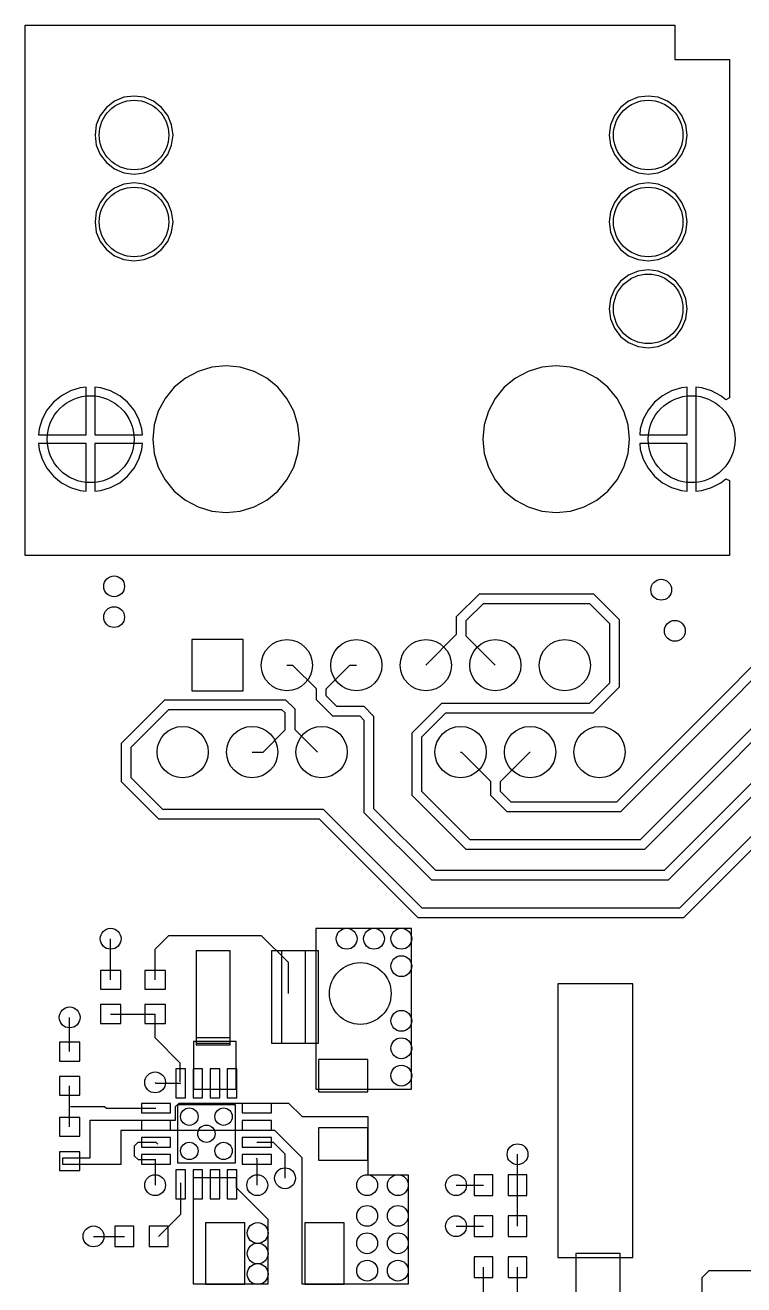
# Model space of a CAD drawing. Extents: x 1 to 15.9, y 0.4 to 4.
# Drawn here: x 1.043 to 1.871, y 2.507 to 3.957 of the extents above; entities that cross this region are included whole.
import ezdxf

# ---------------------------------------------------------------- set-up
doc = ezdxf.new("R2010")
doc.units = 0
doc.layers.get('0').update_dxf_attribs({"linetype": 'CONTINUOUS'})
doc.layers.add('gtl', color=1, linetype='CONTINUOUS')

# ---------------------------------------------------------------- blocks, each defined once
blk = doc.blocks.new('D15')
blk.add_lwpolyline([(-0.01085, -0.0118), (0.01085, -0.0118), (0.01085, 0.0118), (-0.01085, 0.0118)], close=True)
blk = doc.blocks.new('D18')
blk.add_lwpolyline([(-0.0118, -0.01085), (0.0118, -0.01085), (0.0118, 0.01085), (-0.0118, 0.01085)], close=True)
blk = doc.blocks.new('D21')
blk.add_lwpolyline([(-0.03345, -0.03345), (0.03345, -0.03345), (0.03345, 0.03345), (-0.03345, 0.03345)], close=True)
blk = doc.blocks.new('D22')
blk.add_lwpolyline([(-0.0055, -0.01675), (0.0055, -0.01675), (0.0055, 0.01675), (-0.0055, 0.01675)], close=True)
blk = doc.blocks.new('D23')
blk.add_lwpolyline([(-0.01675, -0.0055), (0.01675, -0.0055), (0.01675, 0.0055), (-0.01675, 0.0055)], close=True)
blk = doc.blocks.new('D24')
blk.add_lwpolyline([(-0.02855, -0.0187), (0.02855, -0.0187), (0.02855, 0.0187), (-0.02855, 0.0187)], close=True)
blk = doc.blocks.new('D25')
blk.add_lwpolyline([(-0.0197, -0.05315), (0.0197, -0.05315), (0.0197, 0.05315), (-0.0197, 0.05315)], close=True)
blk = doc.blocks.new('D28')
blk.add_lwpolyline([(-0.02265, -0.03545), (0.02265, -0.03545), (0.02265, 0.03545), (-0.02265, 0.03545)], close=True)
blk = doc.blocks.new('D56')
blk.add_lwpolyline([(-0.0433, -0.1575), (0.0433, -0.1575), (0.0433, 0.1575), (-0.0433, 0.1575)], close=True)
blk = doc.blocks.new('D91')
blk.add_lwpolyline([(-0.0197, -0.00395), (0.0197, -0.00395), (0.0197, 0.00395), (-0.0197, 0.00395)], close=True)
blk = doc.blocks.new('D93')
blk.add_lwpolyline([(-0.02115, -0.05315), (0.02115, -0.05315), (0.02115, 0.05315), (-0.02115, 0.05315)], close=True)
blk = doc.blocks.new('D94')
blk.add_lwpolyline([(-0.0551, -0.0925), (0.0551, -0.0925), (0.0551, 0.0925), (-0.0551, 0.0925)], close=True)
blk = doc.blocks.new('D96')
blk.add_lwpolyline([(-0.0256, -0.04135), (0.0256, -0.04135), (0.0256, 0.04135), (-0.0256, 0.04135)], close=True)
blk = doc.blocks.new('D103')
blk.add_lwpolyline([(-0.0246, -0.02755), (0.0246, -0.02755), (0.0246, 0.02755), (-0.0246, 0.02755)], close=True)
blk = doc.blocks.new('D113')
blk.add_circle((0, 0), 0.0355)
blk = doc.blocks.new('D115')
blk.add_circle((0, 0), 0.0295)
blk = doc.blocks.new('D116')
blk.add_circle((0, 0), 0.05)
blk = doc.blocks.new('D117')
blk.add_lwpolyline([(-0.0295, -0.0295), (0.0295, -0.0295), (0.0295, 0.0295), (-0.0295, 0.0295)], close=True)
blk = doc.blocks.new('D118')
blk.add_circle((0, 0), 0.04)
blk = doc.blocks.new('D120')
blk.add_circle((0, 0), 0.012)
blk = doc.blocks.new('D122')
blk.add_circle((0, 0), 0.01)

msp = doc.modelspace()

# ---------------------------------------------------------------- linework, layer by layer
at = {"layer": 'gtl', "color": 1}
for points in [[(1.7913, 3.9173), (1.8543, 3.9173), (1.8543, 3.5279), (1.8498, 3.5257), (1.8441, 3.5304), (1.8336, 3.536), (1.8223, 3.5394), (1.8156, 3.5401), (1.8156, 3.4803), (1.8156, 3.4205), (1.8223, 3.4212), (1.8336, 3.4246), (1.8441, 3.4302), (1.8498, 3.4349), (1.8543, 3.4328), (1.8543, 3.3465), (1.0433, 3.3465), (1.0433, 3.9567), (1.7913, 3.9567), (1.7913, 3.9173)], [(1.1686, 3.8752), (1.1569, 3.8737), (1.1461, 3.8692), (1.1368, 3.8621), (1.1297, 3.8528), (1.1252, 3.8419), (1.1237, 3.8303), (1.1252, 3.8187), (1.1297, 3.8079), (1.1368, 3.7986), (1.1461, 3.7914), (1.1569, 3.787), (1.1686, 3.7854), (1.1802, 3.787), (1.191, 3.7914), (1.2003, 3.7986), (1.2074, 3.8079), (1.2119, 3.8187), (1.2135, 3.8303), (1.2119, 3.8419), (1.2074, 3.8528), (1.2003, 3.8621), (1.191, 3.8692), (1.1802, 3.8737), (1.1686, 3.8752)], [(1.7606, 3.8752), (1.749, 3.8737), (1.7381, 3.8692), (1.7288, 3.8621), (1.7217, 3.8528), (1.7172, 3.8419), (1.7157, 3.8303), (1.7172, 3.8187), (1.7217, 3.8079), (1.7288, 3.7986), (1.7381, 3.7914), (1.749, 3.787), (1.7606, 3.7854), (1.7722, 3.787), (1.783, 3.7914), (1.7923, 3.7986), (1.7994, 3.8079), (1.8039, 3.8187), (1.8055, 3.8303), (1.8039, 3.8419), (1.7994, 3.8528), (1.7923, 3.8621), (1.783, 3.8692), (1.7722, 3.8737), (1.7606, 3.8752)], [(1.1686, 3.7752), (1.1569, 3.7737), (1.1461, 3.7692), (1.1368, 3.7621), (1.1297, 3.7528), (1.1252, 3.7419), (1.1237, 3.7303), (1.1252, 3.7187), (1.1297, 3.7079), (1.1368, 3.6986), (1.1461, 3.6914), (1.1569, 3.687), (1.1686, 3.6854), (1.1802, 3.687), (1.191, 3.6914), (1.2003, 3.6986), (1.2074, 3.7079), (1.2119, 3.7187), (1.2135, 3.7303), (1.2119, 3.7419), (1.2074, 3.7528), (1.2003, 3.7621), (1.191, 3.7692), (1.1802, 3.7737), (1.1686, 3.7752)], [(1.7606, 3.7752), (1.749, 3.7737), (1.7381, 3.7692), (1.7288, 3.7621), (1.7217, 3.7528), (1.7172, 3.7419), (1.7157, 3.7303), (1.7172, 3.7187), (1.7217, 3.7079), (1.7288, 3.6986), (1.7381, 3.6914), (1.749, 3.687), (1.7606, 3.6854), (1.7722, 3.687), (1.783, 3.6914), (1.7923, 3.6986), (1.7994, 3.7079), (1.8039, 3.7187), (1.8055, 3.7303), (1.8039, 3.7419), (1.7994, 3.7528), (1.7923, 3.7621), (1.783, 3.7692), (1.7722, 3.7737), (1.7606, 3.7752)], [(1.7606, 3.6752), (1.749, 3.6737), (1.7381, 3.6692), (1.7288, 3.6621), (1.7217, 3.6528), (1.7172, 3.6419), (1.7157, 3.6303), (1.7172, 3.6187), (1.7217, 3.6079), (1.7288, 3.5986), (1.7381, 3.5914), (1.749, 3.587), (1.7606, 3.5854), (1.7722, 3.587), (1.783, 3.5914), (1.7923, 3.5986), (1.7994, 3.6079), (1.8039, 3.6187), (1.8055, 3.6303), (1.8039, 3.6419), (1.7994, 3.6528), (1.7923, 3.6621), (1.783, 3.6692), (1.7722, 3.6737), (1.7606, 3.6752)], [(1.2746, 3.5647), (1.2581, 3.5631), (1.2423, 3.5583), (1.2277, 3.5505), (1.2149, 3.54), (1.2044, 3.5272), (1.1966, 3.5126), (1.1918, 3.4968), (1.1902, 3.4803), (1.1918, 3.4638), (1.1966, 3.448), (1.2044, 3.4334), (1.2149, 3.4206), (1.2277, 3.4101), (1.2423, 3.4023), (1.2581, 3.3975), (1.2746, 3.3959), (1.291, 3.3975), (1.3069, 3.4023), (1.3215, 3.4101), (1.3343, 3.4206), (1.3447, 3.4334), (1.3525, 3.448), (1.3574, 3.4638), (1.359, 3.4803), (1.3574, 3.4968), (1.3525, 3.5126), (1.3447, 3.5272), (1.3343, 3.54), (1.3215, 3.5505), (1.3069, 3.5583), (1.291, 3.5631), (1.2746, 3.5647)], [(1.6546, 3.5647), (1.6381, 3.5631), (1.6223, 3.5583), (1.6077, 3.5505), (1.5949, 3.54), (1.5844, 3.5272), (1.5766, 3.5126), (1.5718, 3.4968), (1.5702, 3.4803), (1.5718, 3.4638), (1.5766, 3.448), (1.5844, 3.4334), (1.5949, 3.4206), (1.6077, 3.4101), (1.6223, 3.4023), (1.6381, 3.3975), (1.6546, 3.3959), (1.671, 3.3975), (1.6869, 3.4023), (1.7015, 3.4101), (1.7143, 3.4206), (1.7247, 3.4334), (1.7325, 3.448), (1.7374, 3.4638), (1.739, 3.4803), (1.7374, 3.4968), (1.7325, 3.5126), (1.7247, 3.5272), (1.7143, 3.54), (1.7015, 3.5505), (1.6869, 3.5583), (1.671, 3.5631), (1.6546, 3.5647)], [(1.1136, 3.5401), (1.1068, 3.5394), (1.0955, 3.536), (1.0851, 3.5304), (1.0759, 3.5229), (1.0684, 3.5138), (1.0629, 3.5034), (1.0594, 3.4921), (1.0588, 3.4853), (1.1136, 3.4853), (1.1136, 3.5401)], [(1.1236, 3.5401), (1.1236, 3.4853), (1.1784, 3.4853), (1.1777, 3.4921), (1.1743, 3.5034), (1.1687, 3.5138), (1.1612, 3.5229), (1.1521, 3.5304), (1.1416, 3.536), (1.1303, 3.5394), (1.1236, 3.5401)], [(1.8056, 3.5401), (1.7988, 3.5394), (1.7875, 3.536), (1.7771, 3.5304), (1.7679, 3.5229), (1.7604, 3.5138), (1.7549, 3.5034), (1.7514, 3.4921), (1.7508, 3.4853), (1.8056, 3.4853), (1.8056, 3.5401)], [(1.1136, 3.4753), (1.0588, 3.4753), (1.0594, 3.4686), (1.0629, 3.4572), (1.0684, 3.4468), (1.0759, 3.4377), (1.0851, 3.4302), (1.0955, 3.4246), (1.1068, 3.4212), (1.1136, 3.4205), (1.1136, 3.4753)], [(1.1784, 3.4753), (1.1236, 3.4753), (1.1236, 3.4205), (1.1303, 3.4212), (1.1416, 3.4246), (1.1521, 3.4302), (1.1612, 3.4377), (1.1687, 3.4468), (1.1743, 3.4572), (1.1777, 3.4686), (1.1784, 3.4753)], [(1.8056, 3.4753), (1.7508, 3.4753), (1.7514, 3.4686), (1.7549, 3.4572), (1.7604, 3.4468), (1.7679, 3.4377), (1.7771, 3.4302), (1.7875, 3.4246), (1.7988, 3.4212), (1.8056, 3.4205), (1.8056, 3.4753)], [(1.54, 3.2763), (1.5662, 3.3025)], [(1.5512, 3.2537), (1.5512, 3.2717), (1.5709, 3.2913)], [(1.5662, 3.3025), (1.6975, 3.3025)], [(1.5709, 3.2913), (1.6929, 3.2913)], [(1.6929, 3.2913), (1.7165, 3.2677)], [(1.6975, 3.3025), (1.7277, 3.2723)], [(1.7244, 3.063), (1.7717, 3.1102), (1.7717, 3.1102), (1.9583, 3.2969), (2.0981, 3.2969)], [(1.54, 3.2558), (1.54, 3.2763)], [(1.729, 3.0518), (1.7763, 3.0991), (1.7763, 3.0991), (1.9629, 3.2858), (2.0981, 3.2858)], [(1.6929, 3.1765), (1.7165, 3.2001), (1.7165, 3.2677)], [(1.7277, 3.1955), (1.7277, 3.2723)], [(1.5046, 3.2203), (1.54, 3.2558)], [(1.5512, 3.2537), (1.5846, 3.2203)], [(1.7519, 3.0197), (1.9701, 3.2379)], [(1.3446, 3.2203), (1.3512, 3.2203)], [(1.3512, 3.2203), (1.3786, 3.1929)], [(1.3898, 3.185), (1.3898, 3.1929), (1.4172, 3.2203), (1.4246, 3.2203)], [(1.7566, 3.0085), (1.9747, 3.2267)], [(1.3786, 3.1804), (1.3786, 3.1929)], [(1.5157, 2.9843), (1.7795, 2.9843), (1.9938, 3.1985)], [(1.6975, 3.1654), (1.7277, 3.1955)], [(1.1542, 3.0859), (1.1542, 3.1306), (1.204, 3.1804)], [(1.204, 3.1804), (1.3432, 3.1804)], [(1.3432, 3.1804), (1.3537, 3.17)], [(1.3786, 3.1804), (1.397, 3.1621)], [(1.3898, 3.185), (1.4016, 3.1732)], [(1.4888, 3.1424), (1.5229, 3.1765)], [(1.5229, 3.1765), (1.6929, 3.1765)], [(1.7841, 2.9731), (1.9984, 3.1873), (2.0981, 3.1873)], [(1.1654, 3.0906), (1.1654, 3.126), (1.2087, 3.1693)], [(1.2087, 3.1693), (1.3386, 3.1693), (1.3425, 3.1654)], [(1.3425, 3.1457), (1.3425, 3.1654)], [(1.3537, 3.17), (1.3537, 3.17)], [(1.3537, 3.17), (1.3543, 3.1693)], [(1.3543, 3.1457), (1.3543, 3.1693)], [(1.397, 3.1621), (1.4285, 3.1621)], [(1.4016, 3.1732), (1.4331, 3.1732)], [(1.4285, 3.1621), (1.4337, 3.1568)], [(1.4331, 3.1732), (1.4449, 3.1614)], [(1.4449, 3.0551), (1.4449, 3.1614)], [(1.5, 3.0748), (1.5, 3.1378), (1.5276, 3.1654)], [(1.5276, 3.1654), (1.6975, 3.1654)], [(1.3172, 3.1203), (1.3425, 3.1457)], [(1.3543, 3.1457), (1.3797, 3.1203)], [(1.4337, 3.0505), (1.4337, 3.1568)], [(1.4888, 3.0702), (1.4888, 3.1424)], [(1.7969, 2.9409), (1.9954, 3.1394), (2.0981, 3.1394)], [(1.3046, 3.1203), (1.3172, 3.1203)], [(1.5446, 3.1203), (1.5457, 3.1203), (1.5794, 3.0866)], [(1.5906, 3.0866), (1.6243, 3.1203), (1.6246, 3.1203)], [(1.8015, 2.9298), (2, 3.1283), (2.0981, 3.1283)], [(1.1654, 3.0906), (1.2014, 3.0545)], [(1.1542, 3.0859), (1.1968, 3.0433)], [(1.5, 3.0748), (1.5551, 3.0197)], [(1.5794, 3.0702), (1.5794, 3.0866)], [(1.5906, 3.0748), (1.5906, 3.0866)], [(1.5906, 3.0748), (1.6024, 3.063)], [(1.4888, 3.0702), (1.5505, 3.0085)], [(1.5794, 3.0702), (1.5977, 3.0518)], [(1.6024, 3.063), (1.7244, 3.063)], [(1.2014, 3.0545), (1.3865, 3.0545)], [(1.3865, 3.0545), (1.5, 2.9409)], [(1.4337, 3.0505), (1.5111, 2.9731)], [(1.4449, 3.0551), (1.5157, 2.9843)], [(1.5977, 3.0518), (1.729, 3.0518)], [(1.1968, 3.0433), (1.3819, 3.0433)], [(1.3819, 3.0433), (1.4954, 2.9298)], [(1.5551, 3.0197), (1.7519, 3.0197)], [(1.5505, 3.0085), (1.7566, 3.0085)], [(1.5111, 2.9731), (1.7841, 2.9731)], [(1.4954, 2.9298), (1.8015, 2.9298)], [(1.5, 2.9409), (1.7969, 2.9409)], [(1.1417, 2.8583), (1.1417, 2.9055)], [(1.1929, 2.8937), (1.2087, 2.9094)], [(1.2087, 2.9094), (1.315, 2.9094)], [(1.315, 2.9094), (1.3465, 2.878)], [(1.1929, 2.8583), (1.1929, 2.8937)], [(1.3465, 2.8425), (1.3465, 2.878)], [(1.0945, 2.7756), (1.0945, 2.815)], [(1.1417, 2.8189), (1.1929, 2.8189)], [(1.1929, 2.7913), (1.1929, 2.8189)], [(1.1929, 2.7913), (1.2217, 2.7625)], [(1.2217, 2.7408), (1.2217, 2.7625)], [(1.1929, 2.7402), (1.1939, 2.7392)], [(1.0945, 2.689), (1.0945, 2.7126), (1.0945, 2.7362)], [(1.1939, 2.7392), (1.2224, 2.7392)], [(1.3622, 2.7008), (1.438, 2.7008), (1.438, 2.6339), (1.4843, 2.6339), (1.4843, 2.5079), (1.3622, 2.5079), (1.3622, 2.6535), (1.3307, 2.685), (1.1535, 2.685), (1.1535, 2.6457), (1.0866, 2.6457), (1.0866, 2.6535), (1.1181, 2.6535), (1.1181, 2.6969), (1.2165, 2.6969), (1.2165, 2.7126), (1.2205, 2.7165), (1.3465, 2.7165), (1.3622, 2.7008)], [(1.0945, 2.7126), (1.0948, 2.7122)], [(1.0955, 2.7126), (1.1348, 2.7126), (1.1368, 2.7106), (1.1939, 2.7106)], [(1.1693, 2.6673), (1.1732, 2.6713)], [(1.1693, 2.6555), (1.1693, 2.6673)], [(1.1732, 2.6713), (1.1939, 2.6713)], [(1.1939, 2.6713), (1.1959, 2.6693)], [(1.31, 2.6713), (1.3287, 2.6713)], [(1.3287, 2.6713), (1.3425, 2.6575)], [(1.1693, 2.6555), (1.1732, 2.6516)], [(1.3093, 2.6532), (1.3105, 2.652)], [(1.3425, 2.6299), (1.3425, 2.6575)], [(1.6102, 2.6575), (1.6102, 2.6575)], [(1.6102, 2.622), (1.6102, 2.6575)], [(1.1732, 2.6516), (1.1932, 2.6516)], [(1.1932, 2.6223), (1.1932, 2.6516), (1.1939, 2.6516)], [(1.3105, 2.622), (1.3105, 2.652)], [(1.2217, 2.6246), (1.2224, 2.6239)], [(1.2224, 2.623), (1.2224, 2.6239)], [(1.2864, 2.6191), (1.3228, 2.5827), (1.3228, 2.5079), (1.2372, 2.5079), (1.2372, 2.6309), (1.2864, 2.6309), (1.2864, 2.6191)], [(1.1929, 2.622), (1.1932, 2.6223)], [(1.2224, 2.5886), (1.2224, 2.623)], [(1.5394, 2.622), (1.5709, 2.622)], [(1.6102, 2.5748), (1.6102, 2.622)], [(1.1969, 2.563), (1.2224, 2.5886)], [(1.5394, 2.5748), (1.5709, 2.5748)], [(1.122, 2.563), (1.1575, 2.563)], [(2.1181, 2.4173), (1.937, 2.4173), (1.937, 2.4606), (1.8228, 2.4606), (1.8228, 2.5157), (1.8307, 2.5236), (1.8819, 2.5236), (1.8819, 2.5591), (2.1181, 2.5591), (2.1181, 2.4173)], [(1.5709, 2.5276), (1.5709, 2.5276)], [(1.5709, 2.4803), (1.5709, 2.5276)], [(1.6102, 2.4921), (1.6102, 2.5276)]]:
    msp.add_lwpolyline(points, dxfattribs=at)

# ---------------------------------------------------------------- block references
at = {"layer": 'gtl'}
for name, p in [('D118', (1.1686, 3.8303)), ('D118', (1.7606, 3.8303)), ('D118', (1.1686, 3.7303)), ('D118', (1.7606, 3.7303)), ('D118', (1.7606, 3.6303)), ('D116', (1.1186, 3.4803)), ('D116', (1.8106, 3.4803)), ('D120', (1.1457, 3.311)), ('D120', (1.7756, 3.3071)), ('D120', (1.1457, 3.2756)), ('D120', (1.7913, 3.2598)), ('D117', (1.2646, 3.2203)), ('D115', (1.3446, 3.2203)), ('D115', (1.4246, 3.2203)), ('D115', (1.5046, 3.2203)), ('D115', (1.5846, 3.2203)), ('D115', (1.6646, 3.2203)), ('D115', (1.2246, 3.1203)), ('D115', (1.3046, 3.1203)), ('D115', (1.3846, 3.1203)), ('D115', (1.5446, 3.1203)), ('D115', (1.6246, 3.1203)), ('D115', (1.7046, 3.1203)), ('D120', (1.1417, 2.9055)), ('D94', (1.4331, 2.8248)), ('D120', (1.4134, 2.9055)), ('D120', (1.4449, 2.9055)), ('D120', (1.4764, 2.9055)), ('D25', (1.2598, 2.8386)), ('D25', (1.3465, 2.8386)), ('D93', (1.3597, 2.8386)), ('D120', (1.4764, 2.874)), ('D113', (1.4291, 2.8425)), ('D18', (1.1417, 2.8583)), ('D18', (1.1929, 2.8583)), ('D56', (1.6997, 2.6962)), ('D120', (1.0945, 2.815)), ('D18', (1.1417, 2.8189)), ('D18', (1.1929, 2.8189)), ('D120', (1.4764, 2.811)), ('D18', (1.0945, 2.7756)), ('D103', (1.2618, 2.7598)), ('D91', (1.2598, 2.7874)), ('D120', (1.4764, 2.7795)), ('D22', (1.2224, 2.7392)), ('D22', (1.2421, 2.7392)), ('D22', (1.2618, 2.7392)), ('D22', (1.2815, 2.7392)), ('D24', (1.4094, 2.748)), ('D120', (1.4764, 2.748)), ('D18', (1.0945, 2.7362)), ('D120', (1.1929, 2.7402)), ('D23', (1.1939, 2.7106)), ('D21', (1.252, 2.6811)), ('D122', (1.2323, 2.7008)), ('D122', (1.2717, 2.7008)), ('D23', (1.31, 2.7106)), ('D18', (1.0945, 2.689)), ('D23', (1.1939, 2.6909)), ('D23', (1.31, 2.6909)), ('D122', (1.252, 2.6811)), ('D24', (1.4094, 2.6693)), ('D23', (1.1939, 2.6713)), ('D122', (1.2323, 2.6614)), ('D122', (1.2717, 2.6614)), ('D23', (1.31, 2.6713)), ('D120', (1.6102, 2.6575)), ('D18', (1.0945, 2.6496)), ('D23', (1.1939, 2.6516)), ('D23', (1.31, 2.6516)), ('D22', (1.2224, 2.623)), ('D22', (1.2421, 2.623)), ('D22', (1.2618, 2.623)), ('D22', (1.2815, 2.623)), ('D120', (1.3425, 2.6299)), ('D120', (1.1929, 2.622)), ('D120', (1.3105, 2.622)), ('D120', (1.437, 2.622)), ('D120', (1.4724, 2.622)), ('D120', (1.5394, 2.622)), ('D15', (1.5709, 2.622)), ('D15', (1.6102, 2.622)), ('D120', (1.437, 2.5866)), ('D120', (1.4724, 2.5866)), ('D120', (1.5394, 2.5748)), ('D15', (1.5709, 2.5748)), ('D15', (1.6102, 2.5748)), ('D120', (1.122, 2.563)), ('D15', (1.1575, 2.563)), ('D15', (1.1969, 2.563)), ('D28', (1.2736, 2.5433)), ('D120', (1.311, 2.5669)), ('D28', (1.3878, 2.5433)), ('D120', (1.437, 2.5551)), ('D120', (1.4724, 2.5551)), ('D120', (1.311, 2.5433)), ('D15', (1.5709, 2.5276)), ('D15', (1.6102, 2.5276)), ('D96', (1.7028, 2.502)), ('D120', (1.311, 2.5197)), ('D120', (1.437, 2.5236)), ('D120', (1.4724, 2.5236))]:
    msp.add_blockref(name, p, dxfattribs=at)

doc.saveas('drawing.dxf')
